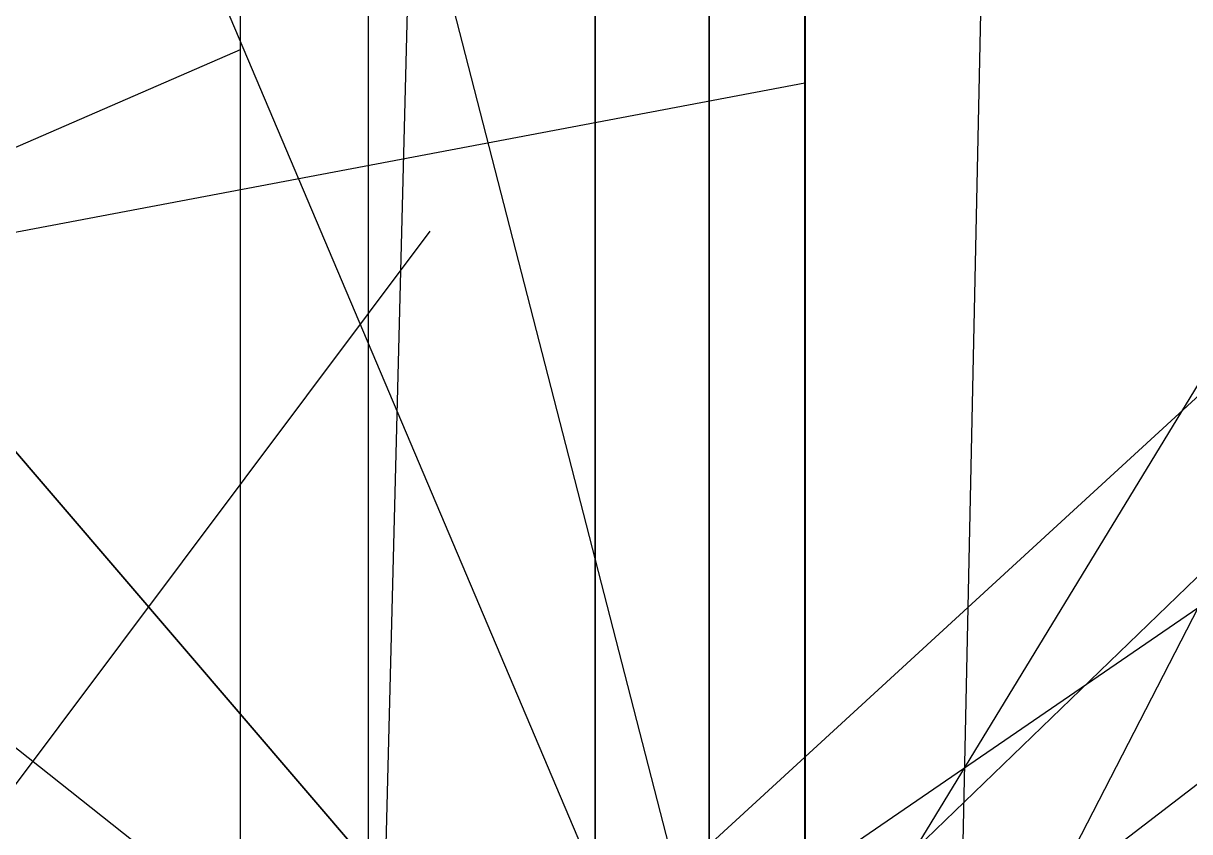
# Model space of a CAD drawing. Header units: metres. Extents: x -200 to 165, y -189 to 191.
# Drawn here: x -13.65 to 18.9, y 18.58 to 41.14 of the extents above; entities that cross this region are included whole.
import ezdxf

# ---------------------------------------------------------------- set-up
doc = ezdxf.new("R2010")
doc.units = ezdxf.units.M

msp = doc.modelspace()

# ---------------------------------------------------------------- linework, layer by layer
at = {"layer": 'MCD_Layer_0'}
for p, q in [((8.164501, 3.473198), (-39.835499, 189.889214)), ((8.164501, 3.473198), (-64.585499, 175.082573)), ((2.313, 3.473198), (2.313, 171.473198)), ((-7.5915, 3.473198), (-7.5915, 160.223198)), ((-4.023, 3.473198), (-4.023, 160.223198)), ((8.170361, 3.473198), (8.164501, 147.473198)), ((2.313, 9.473198), (130.27589, 132.965385)), ((8.164501, 3.473198), (8.164501, 127.984917)), ((-4.023, 9.473198), (123.93989, 126.965385)), ((8.164501, 3.473198), (8.164501, 121.996635)), ((5.4915, 9.473198), (133.454391, 107.465385)), ((130.109672, 101.014214), (-7.5915, 6.473198)), ((-74.171436, 99.537651), (8.164501, 3.473198)), ((8.164501, 3.473198), (-74.171436, 99.537651)), ((8.164501, 99.520073), (8.164501, 3.473198)), ((8.164501, 99.520073), (8.170361, 3.473198)), ((8.164501, 3.473198), (8.164501, 99.520073)), ((-7.5915, -140.526802), (-1.450875, 99.273979)), ((-7.5915, 3.473198), (-7.5915, 99.145073)), ((60.678234, 99.197807), (2.313, 3.473198)), ((57.383251, 99.279839), (8.164501, 3.473198)), ((8.164501, -188.526802), (14.305126, 98.945854)), ((5.4915, 3.473198), (5.4915, 95.723198)), ((-7.5915, 3.473198), (-7.5915, 87.484917)), ((-4.023, 3.473198), (-4.023, 87.484917)), ((2.313, 3.473198), (2.313, 87.484917)), ((2.313, 87.484917), (2.313, 3.473198)), ((5.4915, 3.473198), (5.4915, 87.484917)), ((5.4915, 87.484917), (5.4915, 3.473198)), ((8.164501, 3.473198), (8.164501, 87.484917)), ((8.164501, 3.473198), (-67.772999, 63.584526)), ((2.324718, 3.473198), (2.313, 51.473198)), ((2.313, 3.473198), (2.313, 51.473198)), ((-91.5915, 3.842339), (-7.5915, 40.410698)), ((-176.687061, 4.586479), (8.164501, 39.473198)), ((-169.778858, -188.163521), (-2.300343, 35.336479))]:
    msp.add_line(p, q, dxfattribs=at)

doc.saveas('drawing.dxf')
